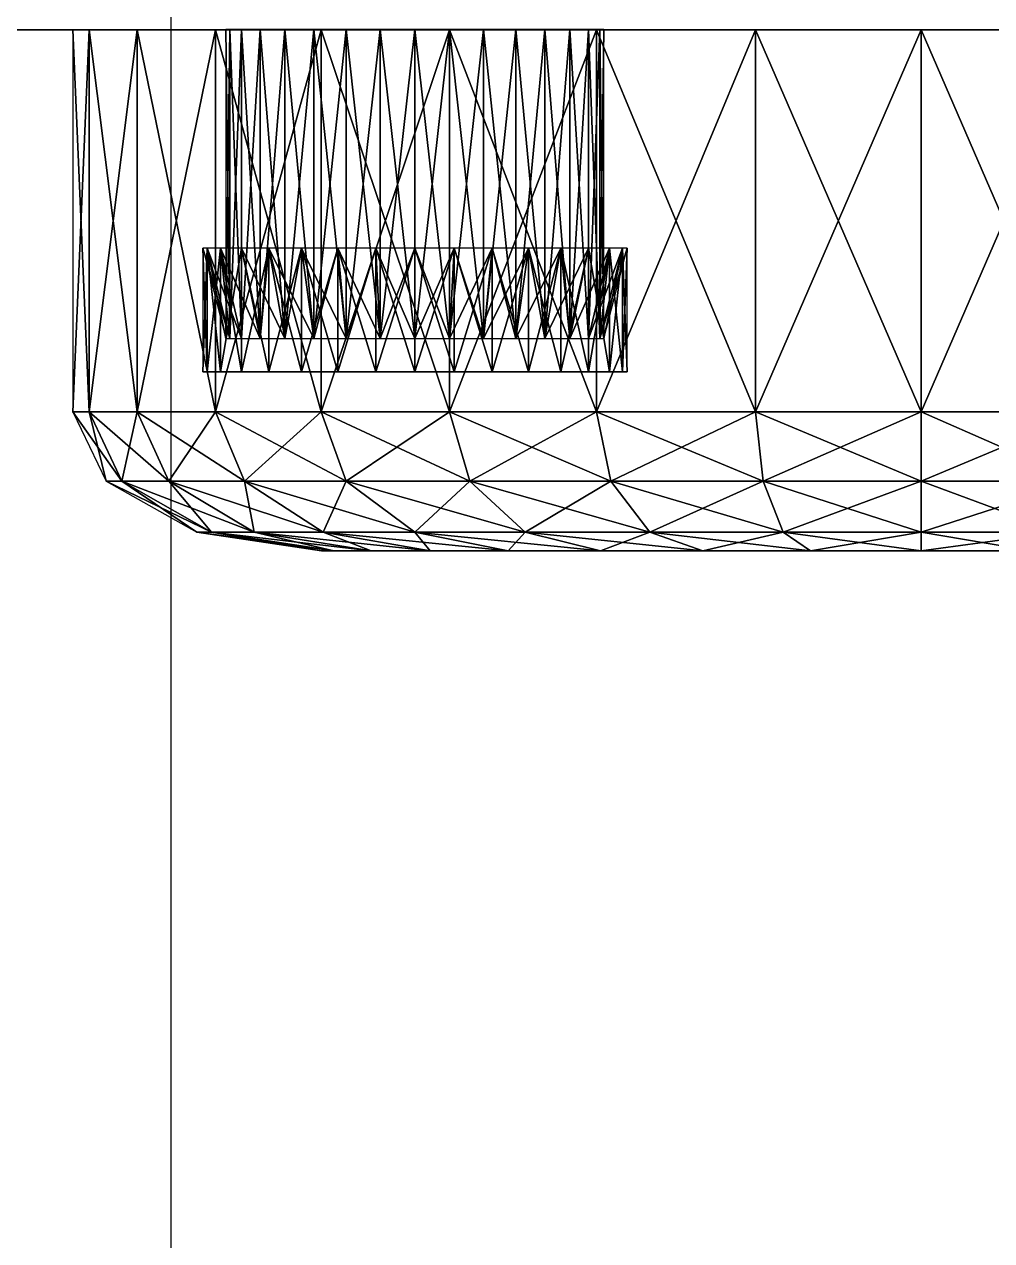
# Model space of a CAD drawing. Units: millimetres at full size, sheet at 1:50. Extents: x -9750 to 9750, y -6680 to 6675.
# Drawn here: x 59.41 to 87.93, y 1999.27 to 2035.12 of the extents above; entities that cross this region are included whole.
import ezdxf

# ---------------------------------------------------------------- set-up
doc = ezdxf.new("R2010")
doc.units = ezdxf.units.MM
doc.header["$LTSCALE"] = 50
doc.layers.add('0-9_部品実装', color=7, linetype='Continuous')
doc.layers.add('0-A_汎用オブジェクト（実装）', color=4, linetype='Continuous')

msp = doc.modelspace()

# ---------------------------------------------------------------- wipeouts: each hides what was drawn before it
msp.add_wipeout([(-3365.77, 3792.05), (-3365.77, -1764.95), (296.23, -1764.95), (296.23, -1764.95)])

# ---------------------------------------------------------------- next in the draw order: wipeouts: each hides what was drawn before it
msp.add_wipeout([(-3365.77, 3792.05), (296.23, -1764.95), (296.23, 3792.05), (296.23, 3792.05)])

# ---------------------------------------------------------------- next in the draw order: wipeouts: each hides what was drawn before it
msp.add_wipeout([(-291.9, 1994.83), (296.23, 1994.83), (296.23, 2039.03), (296.23, 2039.03)])

# ---------------------------------------------------------------- next in the draw order: wipeouts: each hides what was drawn before it
msp.add_wipeout([(-291.9, 1994.83), (296.23, 2039.03), (-301.16, 2039.03), (-301.16, 2039.03)])

# ---------------------------------------------------------------- next in the draw order: wipeouts: each hides what was drawn before it
msp.add_wipeout([(283.73, 2707.35), (-16.27, 2707.35), (-16.27, 907.35), (-16.27, 907.35)])

# ---------------------------------------------------------------- next in the draw order: wipeouts: each hides what was drawn before it
msp.add_wipeout([(283.73, 2707.35), (-16.27, 907.35), (283.73, 907.35), (283.73, 907.35)])

# ---------------------------------------------------------------- next in the draw order: linework, layer by layer
at = {"layer": '0-9_部品実装', "color": 4}
msp.add_lwpolyline([(63.73, 2674.35), (63.73, 1827.35), (33.73, 1827.35), (33.73, 2674.35)], dxfattribs=at)
at = {"layer": '0-A_汎用オブジェクト（実装）'}
for p, q in [((119, 2034.95), (9.99, 2034.95)), ((111.05, 2034.95), (9.99, 2034.95)), ((65.35, 2034.96), (70.92, 2034.96)), ((65.35, 2034.96), (67.09, 2034.96)), ((65.35, 2034.96), (65.81, 2034.96)), ((65.35, 2034.96), (76.5, 2034.96)), ((65.81, 2034.96), (65.35, 2034.96)), ((67.09, 2034.96), (65.35, 2034.96)), ((76.5, 2034.96), (65.35, 2034.96)), ((70.92, 2034.96), (65.35, 2034.96)), ((65.81, 2034.96), (67.09, 2034.96)), ((67.09, 2034.96), (65.81, 2034.96)), ((67.09, 2034.96), (68.9, 2034.96)), ((68.9, 2034.96), (67.09, 2034.96)), ((70.92, 2034.96), (67.09, 2034.96)), ((68.9, 2034.96), (70.92, 2034.96)), ((70.92, 2034.96), (68.9, 2034.96)), ((70.92, 2034.96), (72.95, 2034.96)), ((70.92, 2034.96), (76.5, 2034.96)), ((74.76, 2034.96), (70.92, 2034.96)), ((76.5, 2034.96), (70.92, 2034.96)), ((72.95, 2034.96), (70.92, 2034.96)), ((72.95, 2034.96), (74.76, 2034.96)), ((74.76, 2034.96), (72.95, 2034.96)), ((74.76, 2034.96), (76.04, 2034.96)), ((74.76, 2034.96), (76.5, 2034.96)), ((76.04, 2034.96), (74.76, 2034.96)), ((76.5, 2034.96), (74.76, 2034.96)), ((76.04, 2034.96), (76.5, 2034.96)), ((76.5, 2034.96), (76.04, 2034.96)), ((65.19, 2024.87), (64.67, 2024.87)), ((65.19, 2024.87), (64.67, 2024.87)), ((64.67, 2024.87), (65.19, 2024.87)), ((66.62, 2024.87), (65.19, 2024.87)), ((68.65, 2024.87), (65.19, 2024.87)), ((76.66, 2024.87), (65.19, 2024.87)), ((68.65, 2024.87), (65.19, 2024.87)), ((65.19, 2024.87), (66.62, 2024.87)), ((65.19, 2024.87), (73.2, 2024.87)), ((65.19, 2024.87), (76.66, 2024.87)), ((65.19, 2024.87), (68.65, 2024.87)), ((68.65, 2024.87), (66.62, 2024.87)), ((66.62, 2024.87), (68.65, 2024.87)), ((70.92, 2024.87), (68.65, 2024.87)), ((73.2, 2024.87), (68.65, 2024.87)), ((76.66, 2024.87), (68.65, 2024.87)), ((68.65, 2024.87), (73.2, 2024.87)), ((73.2, 2024.87), (70.92, 2024.87)), ((75.23, 2024.87), (73.2, 2024.87)), ((76.66, 2024.87), (73.2, 2024.87)), ((73.2, 2024.87), (76.66, 2024.87)), ((73.2, 2024.87), (76.66, 2024.87)), ((73.2, 2024.87), (75.23, 2024.87)), ((76.66, 2024.87), (75.23, 2024.87)), ((75.23, 2024.87), (76.66, 2024.87)), ((77.18, 2024.87), (76.66, 2024.87)), ((76.66, 2024.87), (77.18, 2024.87)), ((76.66, 2024.87), (77.18, 2024.87)), ((69.64, 2019.6), (68.17, 2019.6)), ((73.68, 2019.6), (69.64, 2019.6)), ((79.41, 2019.6), (69.64, 2019.6)), ((79.41, 2019.6), (69.64, 2019.6)), ((102.06, 2019.6), (69.64, 2019.6)), ((69.64, 2019.6), (73.68, 2019.6)), ((69.64, 2019.6), (102.06, 2019.6)), ((69.64, 2019.6), (92.28, 2019.6)), ((69.64, 2019.6), (79.41, 2019.6)), ((79.41, 2019.6), (73.68, 2019.6)), ((73.68, 2019.6), (79.41, 2019.6)), ((85.85, 2019.6), (79.41, 2019.6)), ((92.28, 2019.6), (79.41, 2019.6)), ((102.06, 2019.6), (79.41, 2019.6)), ((79.41, 2019.6), (92.28, 2019.6)), ((79.41, 2019.6), (85.85, 2019.6)), ((92.28, 2019.6), (85.85, 2019.6)), ((85.85, 2019.6), (92.28, 2019.6))]:
    msp.add_line(p, q, dxfattribs=at)
for points in [[(119, 2034.95), (9.99, 2259.6), (9.99, 2034.95)], [(9.99, 2034.95), (111.05, 2034.95), (111.7, 2042.82)], [(60.84, 2034.95), (60.84, 2023.7), (61.32, 2023.7)], [(60.84, 2034.95), (61.32, 2023.7), (61.32, 2034.95)], [(61.32, 2034.95), (60.84, 2023.7), (61.32, 2023.7)], [(61.32, 2034.95), (60.84, 2034.95), (60.84, 2023.7)], [(61.32, 2034.95), (61.32, 2023.7), (62.74, 2023.7)], [(61.32, 2034.95), (62.74, 2023.7), (62.74, 2034.95)], [(62.74, 2034.95), (61.32, 2023.7), (62.74, 2023.7)], [(62.74, 2034.95), (61.32, 2034.95), (61.32, 2023.7)], [(62.74, 2034.95), (65.05, 2023.7), (65.05, 2034.95)], [(62.74, 2034.95), (62.74, 2023.7), (65.05, 2023.7)], [(65.05, 2034.95), (62.74, 2023.7), (65.05, 2023.7)], [(65.05, 2034.95), (62.74, 2034.95), (62.74, 2023.7)], [(65.05, 2034.95), (68.16, 2023.7), (68.16, 2034.95), (65.05, 2034.95), (65.05, 2023.7), (68.16, 2023.7)], [(68.16, 2034.95), (65.05, 2023.7), (68.16, 2023.7)], [(68.16, 2034.95), (65.05, 2034.95), (65.05, 2023.7)], [(65.35, 2034.96), (65.35, 2025.86), (65.47, 2025.86)], [(65.35, 2034.96), (65.47, 2025.86), (65.47, 2034.96)], [(65.47, 2034.96), (65.35, 2025.86), (65.47, 2025.86)], [(65.47, 2034.96), (65.35, 2034.96), (65.35, 2025.86)], [(65.47, 2034.96), (65.47, 2025.86), (65.81, 2025.86)], [(65.47, 2034.96), (65.81, 2025.86), (65.81, 2034.96)], [(65.81, 2034.96), (65.47, 2034.96), (65.47, 2025.86)], [(65.81, 2034.96), (65.47, 2025.86), (65.81, 2025.86)], [(65.81, 2034.96), (66.36, 2025.86), (66.36, 2034.96), (65.81, 2034.96), (65.81, 2025.86), (66.36, 2025.86)], [(66.36, 2034.96), (65.81, 2034.96), (65.81, 2025.86), (66.36, 2034.96), (65.81, 2025.86), (66.36, 2025.86)], [(66.36, 2034.96), (67.09, 2025.86), (67.09, 2034.96)], [(66.36, 2034.96), (66.36, 2025.86), (67.09, 2025.86)], [(67.09, 2034.96), (66.36, 2025.86), (67.09, 2025.86)], [(67.09, 2034.96), (66.36, 2034.96), (66.36, 2025.86)], [(67.09, 2034.96), (67.09, 2025.86), (67.95, 2025.86), (67.09, 2034.96), (67.95, 2025.86), (67.95, 2034.96)], [(67.95, 2034.96), (67.09, 2025.86), (67.95, 2025.86)], [(67.95, 2034.96), (67.09, 2034.96), (67.09, 2025.86)], [(67.95, 2034.96), (67.95, 2025.86), (68.9, 2025.86)], [(67.95, 2034.96), (68.9, 2025.86), (68.9, 2034.96)], [(68.9, 2034.96), (67.95, 2025.86), (68.9, 2025.86)], [(68.9, 2034.96), (67.95, 2034.96), (67.95, 2025.86)], [(68.16, 2034.95), (68.16, 2023.7), (71.95, 2023.7)], [(68.16, 2034.95), (71.95, 2023.7), (71.95, 2034.95)], [(71.95, 2034.95), (68.16, 2034.95), (68.16, 2023.7)], [(71.95, 2034.95), (68.16, 2023.7), (71.95, 2023.7)], [(68.9, 2034.96), (69.9, 2025.86), (69.9, 2034.96), (68.9, 2034.96), (68.9, 2025.86), (69.9, 2025.86)], [(69.9, 2034.96), (68.9, 2025.86), (69.9, 2025.86)], [(69.9, 2034.96), (68.9, 2034.96), (68.9, 2025.86)], [(69.9, 2034.96), (69.9, 2025.86), (70.92, 2025.86)], [(69.9, 2034.96), (70.92, 2025.86), (70.92, 2034.96)], [(70.92, 2034.96), (69.9, 2025.86), (70.92, 2025.86)], [(70.92, 2034.96), (69.9, 2034.96), (69.9, 2025.86)], [(70.92, 2034.96), (70.92, 2025.86), (71.95, 2025.86)], [(70.92, 2034.96), (71.95, 2025.86), (71.95, 2034.96)], [(71.95, 2034.96), (70.92, 2025.86), (71.95, 2025.86)], [(71.95, 2034.96), (70.92, 2034.96), (70.92, 2025.86)], [(71.95, 2034.96), (72.95, 2025.86), (72.95, 2034.96)], [(71.95, 2034.96), (71.95, 2025.86), (72.95, 2025.86)], [(72.95, 2034.96), (71.95, 2034.96), (71.95, 2025.86)], [(72.95, 2034.96), (71.95, 2025.86), (72.95, 2025.86)], [(71.95, 2034.95), (76.28, 2023.7), (76.28, 2034.95), (71.95, 2034.95), (71.95, 2023.7), (76.28, 2023.7)], [(76.28, 2034.95), (71.95, 2023.7), (76.28, 2023.7)], [(76.28, 2034.95), (71.95, 2034.95), (71.95, 2023.7)], [(72.95, 2034.96), (72.95, 2025.86), (73.9, 2025.86), (72.95, 2034.96), (73.9, 2025.86), (73.9, 2034.96)], [(73.9, 2034.96), (72.95, 2025.86), (73.9, 2025.86)], [(73.9, 2034.96), (72.95, 2034.96), (72.95, 2025.86)], [(73.9, 2034.96), (74.76, 2025.86), (74.76, 2034.96), (73.9, 2034.96), (73.9, 2025.86), (74.76, 2025.86)], [(74.76, 2034.96), (73.9, 2025.86), (74.76, 2025.86)], [(74.76, 2034.96), (73.9, 2034.96), (73.9, 2025.86)], [(74.76, 2034.96), (75.49, 2025.86), (75.49, 2034.96), (74.76, 2034.96), (74.76, 2025.86), (75.49, 2025.86)], [(75.49, 2034.96), (74.76, 2025.86), (75.49, 2025.86)], [(75.49, 2034.96), (74.76, 2034.96), (74.76, 2025.86)], [(75.49, 2034.96), (76.04, 2025.86), (76.04, 2034.96)], [(75.49, 2034.96), (75.49, 2025.86), (76.04, 2025.86)], [(76.04, 2034.96), (75.49, 2034.96), (75.49, 2025.86), (76.04, 2034.96), (75.49, 2025.86), (76.04, 2025.86)], [(76.04, 2034.96), (76.38, 2025.86), (76.38, 2034.96), (76.04, 2034.96), (76.04, 2025.86), (76.38, 2025.86)], [(76.38, 2034.96), (76.04, 2025.86), (76.38, 2025.86)], [(76.38, 2034.96), (76.04, 2034.96), (76.04, 2025.86)], [(76.28, 2034.95), (76.28, 2023.7), (80.97, 2023.7), (76.28, 2034.95), (80.97, 2023.7), (80.97, 2034.95)], [(80.97, 2034.95), (76.28, 2023.7), (80.97, 2023.7)], [(80.97, 2034.95), (76.28, 2034.95), (76.28, 2023.7)], [(76.38, 2034.96), (76.38, 2025.86), (76.5, 2025.86)], [(76.38, 2034.96), (76.5, 2025.86), (76.5, 2034.96)], [(76.5, 2034.96), (76.38, 2025.86), (76.5, 2025.86)], [(76.5, 2034.96), (76.38, 2034.96), (76.38, 2025.86)], [(80.97, 2034.95), (85.85, 2023.7), (85.85, 2034.95), (80.97, 2034.95), (80.97, 2023.7), (85.85, 2023.7)], [(85.85, 2034.95), (80.97, 2034.95), (80.97, 2023.7)], [(85.85, 2034.95), (80.97, 2023.7), (85.85, 2023.7)], [(85.85, 2034.95), (90.73, 2023.7), (90.73, 2034.95)], [(85.85, 2034.95), (85.85, 2023.7), (90.73, 2023.7)], [(90.73, 2034.95), (85.85, 2023.7), (90.73, 2023.7)], [(90.73, 2034.95), (85.85, 2034.95), (85.85, 2023.7)], [(64.8, 2028.52), (64.67, 2028.52), (65.35, 2025.86)], [(64.67, 2028.52), (64.67, 2024.87), (64.8, 2024.87)], [(64.67, 2028.52), (64.8, 2024.87), (64.8, 2028.52)], [(64.67, 2028.52), (65.35, 2025.86), (65.47, 2025.86)], [(64.8, 2028.52), (64.67, 2028.52), (64.67, 2024.87)], [(64.8, 2028.52), (64.67, 2024.87), (64.8, 2024.87)], [(64.67, 2028.52), (65.47, 2025.86), (64.8, 2028.52)], [(64.8, 2028.52), (65.19, 2024.87), (65.19, 2028.52)], [(64.8, 2028.52), (64.8, 2024.87), (65.19, 2024.87)], [(65.19, 2028.52), (64.8, 2028.52), (65.47, 2025.86), (65.19, 2028.52), (65.47, 2025.86), (65.81, 2025.86)], [(64.8, 2028.52), (65.35, 2025.86), (65.47, 2025.86)], [(64.8, 2028.52), (65.47, 2025.86), (65.81, 2025.86)], [(64.8, 2028.52), (65.81, 2025.86), (65.19, 2028.52)], [(65.19, 2028.52), (64.8, 2024.87), (65.19, 2024.87)], [(65.19, 2028.52), (64.8, 2028.52), (64.8, 2024.87)], [(65.19, 2028.52), (65.19, 2024.87), (65.81, 2024.87)], [(65.19, 2028.52), (65.81, 2024.87), (65.81, 2028.52)], [(65.81, 2028.52), (65.19, 2028.52), (65.81, 2025.86)], [(65.19, 2028.52), (65.81, 2025.86), (66.36, 2025.86)], [(65.81, 2028.52), (65.19, 2024.87), (65.81, 2024.87)], [(65.19, 2028.52), (66.36, 2025.86), (65.81, 2028.52)], [(65.81, 2028.52), (65.19, 2028.52), (65.19, 2024.87)], [(65.81, 2028.52), (65.81, 2024.87), (66.62, 2024.87)], [(65.81, 2028.52), (66.62, 2024.87), (66.62, 2028.52)], [(66.62, 2028.52), (66.36, 2025.86), (67.09, 2025.86), (66.62, 2028.52), (65.81, 2028.52), (66.36, 2025.86)], [(65.81, 2028.52), (65.81, 2025.86), (66.36, 2025.86)], [(65.81, 2028.52), (66.36, 2025.86), (67.09, 2025.86)], [(65.81, 2028.52), (67.09, 2025.86), (66.62, 2028.52)], [(66.62, 2028.52), (65.81, 2028.52), (65.81, 2024.87), (66.62, 2028.52), (65.81, 2024.87), (66.62, 2024.87)], [(66.62, 2028.52), (66.62, 2024.87), (67.58, 2024.87)], [(66.62, 2028.52), (67.58, 2024.87), (67.58, 2028.52)], [(67.58, 2028.52), (66.62, 2028.52), (67.09, 2025.86)], [(66.62, 2028.52), (67.09, 2025.86), (67.95, 2025.86)], [(66.62, 2028.52), (67.95, 2025.86), (67.58, 2028.52)], [(67.58, 2028.52), (66.62, 2028.52), (66.62, 2024.87)], [(67.58, 2028.52), (66.62, 2024.87), (67.58, 2024.87)], [(67.58, 2028.52), (67.09, 2025.86), (67.95, 2025.86)], [(67.58, 2028.52), (68.65, 2024.87), (68.65, 2028.52)], [(67.58, 2028.52), (67.58, 2024.87), (68.65, 2024.87)], [(68.65, 2028.52), (67.58, 2028.52), (67.95, 2025.86)], [(67.58, 2028.52), (67.95, 2025.86), (68.9, 2025.86)], [(68.65, 2028.52), (67.58, 2024.87), (68.65, 2024.87)], [(68.65, 2028.52), (67.58, 2028.52), (67.58, 2024.87)], [(67.58, 2028.52), (68.9, 2025.86), (68.65, 2028.52)], [(68.65, 2028.52), (67.95, 2025.86), (68.9, 2025.86)], [(68.65, 2028.52), (69.77, 2024.87), (69.77, 2028.52)], [(68.65, 2028.52), (68.65, 2024.87), (69.77, 2024.87)], [(69.77, 2028.52), (68.65, 2028.52), (68.9, 2025.86)], [(68.65, 2028.52), (68.9, 2025.86), (69.9, 2025.86)], [(68.65, 2028.52), (69.9, 2025.86), (69.77, 2028.52)], [(69.77, 2028.52), (68.65, 2024.87), (69.77, 2024.87)], [(69.77, 2028.52), (68.65, 2028.52), (68.65, 2024.87)], [(69.77, 2028.52), (68.9, 2025.86), (69.9, 2025.86)], [(69.77, 2028.52), (70.92, 2024.87), (70.92, 2028.52)], [(69.77, 2028.52), (69.77, 2024.87), (70.92, 2024.87)], [(70.92, 2028.52), (69.77, 2028.52), (69.9, 2025.86)], [(69.77, 2028.52), (69.9, 2025.86), (70.92, 2025.86)], [(70.92, 2028.52), (71.95, 2025.86), (72.08, 2028.52), (70.92, 2028.52), (69.77, 2028.52), (69.77, 2024.87)], [(70.92, 2028.52), (69.77, 2024.87), (70.92, 2024.87)], [(69.77, 2028.52), (70.92, 2025.86), (70.92, 2028.52)], [(70.92, 2028.52), (69.9, 2025.86), (70.92, 2025.86)], [(70.92, 2028.52), (70.92, 2024.87), (72.08, 2024.87), (70.92, 2028.52), (72.08, 2024.87), (72.08, 2028.52)], [(72.08, 2028.52), (70.92, 2028.52), (70.92, 2025.86), (72.08, 2028.52), (70.92, 2025.86), (71.95, 2025.86)], [(72.08, 2028.52), (70.92, 2028.52), (70.92, 2024.87)], [(70.92, 2028.52), (70.92, 2025.86), (71.95, 2025.86)], [(72.08, 2028.52), (70.92, 2024.87), (72.08, 2024.87)], [(73.2, 2028.52), (72.08, 2028.52), (71.95, 2025.86)], [(73.2, 2028.52), (71.95, 2025.86), (72.95, 2025.86)], [(72.08, 2028.52), (71.95, 2025.86), (72.95, 2025.86)], [(72.08, 2028.52), (73.2, 2024.87), (73.2, 2028.52)], [(72.08, 2028.52), (72.08, 2024.87), (73.2, 2024.87)], [(72.08, 2028.52), (72.95, 2025.86), (73.2, 2028.52)], [(73.2, 2028.52), (72.08, 2024.87), (73.2, 2024.87)], [(73.2, 2028.52), (72.08, 2028.52), (72.08, 2024.87)], [(74.27, 2028.52), (73.2, 2028.52), (72.95, 2025.86)], [(74.27, 2028.52), (72.95, 2025.86), (73.9, 2025.86)], [(73.2, 2028.52), (72.95, 2025.86), (73.9, 2025.86)], [(73.2, 2028.52), (74.27, 2024.87), (74.27, 2028.52)], [(73.2, 2028.52), (73.2, 2024.87), (74.27, 2024.87)], [(74.27, 2028.52), (73.2, 2024.87), (74.27, 2024.87)], [(73.2, 2028.52), (73.9, 2025.86), (74.27, 2028.52)], [(74.27, 2028.52), (73.2, 2028.52), (73.2, 2024.87)], [(75.23, 2028.52), (74.27, 2028.52), (73.9, 2025.86)], [(75.23, 2028.52), (73.9, 2025.86), (74.76, 2025.86)], [(74.27, 2028.52), (73.9, 2025.86), (74.76, 2025.86)], [(74.27, 2028.52), (74.27, 2024.87), (75.23, 2024.87), (74.27, 2028.52), (75.23, 2024.87), (75.23, 2028.52)], [(74.27, 2028.52), (74.76, 2025.86), (75.23, 2028.52)], [(75.23, 2028.52), (74.27, 2028.52), (74.27, 2024.87)], [(75.23, 2028.52), (74.27, 2024.87), (75.23, 2024.87)], [(76.04, 2028.52), (75.23, 2028.52), (74.76, 2025.86)], [(76.04, 2028.52), (74.76, 2025.86), (75.49, 2025.86)], [(75.23, 2028.52), (74.76, 2025.86), (75.49, 2025.86), (75.23, 2028.52), (75.49, 2025.86), (76.04, 2028.52)], [(75.23, 2028.52), (76.04, 2024.87), (76.04, 2028.52)], [(75.23, 2028.52), (75.23, 2024.87), (76.04, 2024.87)], [(76.04, 2028.52), (75.23, 2028.52), (75.23, 2024.87)], [(76.04, 2028.52), (75.23, 2024.87), (76.04, 2024.87)], [(76.66, 2028.52), (76.04, 2028.52), (75.49, 2025.86)], [(76.66, 2028.52), (75.49, 2025.86), (76.04, 2025.86)], [(76.04, 2028.52), (75.49, 2025.86), (76.04, 2025.86)], [(76.04, 2028.52), (76.66, 2024.87), (76.66, 2028.52)], [(76.04, 2028.52), (76.04, 2024.87), (76.66, 2024.87)], [(77.05, 2028.52), (76.66, 2028.52), (76.04, 2025.86)], [(77.05, 2028.52), (76.04, 2025.86), (76.38, 2025.86)], [(76.66, 2028.52), (76.38, 2025.86), (77.05, 2028.52), (76.66, 2028.52), (76.04, 2025.86), (76.38, 2025.86)], [(76.66, 2028.52), (76.04, 2024.87), (76.66, 2024.87)], [(76.04, 2028.52), (76.04, 2025.86), (76.66, 2028.52)], [(76.66, 2028.52), (76.04, 2028.52), (76.04, 2024.87)], [(77.18, 2028.52), (76.38, 2025.86), (76.5, 2025.86)], [(77.18, 2028.52), (77.05, 2028.52), (76.38, 2025.86)], [(77.05, 2028.52), (76.38, 2025.86), (76.5, 2025.86)], [(77.05, 2028.52), (76.5, 2025.86), (77.18, 2028.52)], [(76.66, 2028.52), (76.66, 2024.87), (77.05, 2024.87), (76.66, 2028.52), (77.05, 2024.87), (77.05, 2028.52)], [(77.05, 2028.52), (76.66, 2024.87), (77.05, 2024.87)], [(77.05, 2028.52), (76.66, 2028.52), (76.66, 2024.87)], [(77.05, 2028.52), (77.05, 2024.87), (77.18, 2024.87)], [(77.05, 2028.52), (77.18, 2024.87), (77.18, 2028.52)], [(77.18, 2028.52), (77.05, 2028.52), (77.05, 2024.87)], [(77.18, 2028.52), (77.05, 2024.87), (77.18, 2024.87)], [(60.84, 2023.7), (62.29, 2021.65), (61.32, 2023.7)], [(60.84, 2023.7), (61.82, 2021.65), (62.29, 2021.65)], [(61.32, 2023.7), (60.84, 2023.7), (61.82, 2021.65)], [(61.32, 2023.7), (63.67, 2021.65), (62.74, 2023.7)], [(61.32, 2023.7), (62.29, 2021.65), (63.67, 2021.65)], [(61.32, 2023.7), (61.82, 2021.65), (62.29, 2021.65)], [(62.74, 2023.7), (61.32, 2023.7), (62.29, 2021.65)], [(62.74, 2023.7), (62.29, 2021.65), (63.67, 2021.65)], [(62.74, 2023.7), (65.9, 2021.65), (65.05, 2023.7)], [(62.74, 2023.7), (63.67, 2021.65), (65.9, 2021.65)], [(65.05, 2023.7), (62.74, 2023.7), (63.67, 2021.65)], [(65.05, 2023.7), (63.67, 2021.65), (65.9, 2021.65)], [(65.05, 2023.7), (68.9, 2021.65), (68.16, 2023.7)], [(65.05, 2023.7), (65.9, 2021.65), (68.9, 2021.65)], [(68.16, 2023.7), (65.9, 2021.65), (68.9, 2021.65), (68.16, 2023.7), (65.05, 2023.7), (65.9, 2021.65)], [(68.16, 2023.7), (72.55, 2021.65), (71.95, 2023.7)], [(68.16, 2023.7), (68.9, 2021.65), (72.55, 2021.65)], [(71.95, 2023.7), (68.16, 2023.7), (68.9, 2021.65)], [(71.95, 2023.7), (68.9, 2021.65), (72.55, 2021.65)], [(71.95, 2023.7), (76.7, 2021.65), (76.28, 2023.7)], [(71.95, 2023.7), (72.55, 2021.65), (76.7, 2021.65)], [(76.28, 2023.7), (71.95, 2023.7), (72.55, 2021.65)], [(76.28, 2023.7), (72.55, 2021.65), (76.7, 2021.65)], [(76.28, 2023.7), (81.19, 2021.65), (80.97, 2023.7)], [(76.28, 2023.7), (76.7, 2021.65), (81.19, 2021.65)], [(80.97, 2023.7), (76.28, 2023.7), (76.7, 2021.65)], [(80.97, 2023.7), (76.7, 2021.65), (81.19, 2021.65)], [(80.97, 2023.7), (85.85, 2021.65), (85.85, 2023.7)], [(80.97, 2023.7), (81.19, 2021.65), (85.85, 2021.65)], [(85.85, 2023.7), (80.97, 2023.7), (81.19, 2021.65)], [(85.85, 2023.7), (81.19, 2021.65), (85.85, 2021.65)], [(85.85, 2023.7), (85.85, 2021.65), (90.51, 2021.65)], [(85.85, 2023.7), (90.51, 2021.65), (90.73, 2023.7)], [(90.73, 2023.7), (85.85, 2021.65), (90.51, 2021.65)], [(90.73, 2023.7), (85.85, 2023.7), (85.85, 2021.65)], [(61.82, 2021.65), (64.93, 2020.15), (62.29, 2021.65)], [(61.82, 2021.65), (64.5, 2020.15), (64.93, 2020.15)], [(62.29, 2021.65), (61.82, 2021.65), (64.5, 2020.15)], [(62.29, 2021.65), (66.19, 2020.15), (63.67, 2021.65)], [(62.29, 2021.65), (64.93, 2020.15), (66.19, 2020.15)], [(62.29, 2021.65), (64.5, 2020.15), (64.93, 2020.15)], [(63.67, 2021.65), (62.29, 2021.65), (64.93, 2020.15)], [(63.67, 2021.65), (68.22, 2020.15), (65.9, 2021.65)], [(63.67, 2021.65), (66.19, 2020.15), (68.22, 2020.15)], [(63.67, 2021.65), (64.93, 2020.15), (66.19, 2020.15)], [(65.9, 2021.65), (66.19, 2020.15), (68.22, 2020.15), (65.9, 2021.65), (63.67, 2021.65), (66.19, 2020.15)], [(65.9, 2021.65), (70.92, 2020.15), (68.9, 2021.65)], [(65.9, 2021.65), (68.22, 2020.15), (70.92, 2020.15)], [(68.9, 2021.65), (65.9, 2021.65), (68.22, 2020.15), (68.9, 2021.65), (68.22, 2020.15), (70.92, 2020.15)], [(68.9, 2021.65), (74.18, 2020.15), (72.55, 2021.65)], [(68.9, 2021.65), (70.92, 2020.15), (74.18, 2020.15)], [(72.55, 2021.65), (68.9, 2021.65), (70.92, 2020.15)], [(72.55, 2021.65), (70.92, 2020.15), (74.18, 2020.15)], [(72.55, 2021.65), (77.85, 2020.15), (76.7, 2021.65)], [(72.55, 2021.65), (74.18, 2020.15), (77.85, 2020.15)], [(76.7, 2021.65), (74.18, 2020.15), (77.85, 2020.15), (76.7, 2021.65), (72.55, 2021.65), (74.18, 2020.15)], [(76.7, 2021.65), (81.78, 2020.15), (81.19, 2021.65)], [(76.7, 2021.65), (77.85, 2020.15), (81.78, 2020.15)], [(81.19, 2021.65), (76.7, 2021.65), (77.85, 2020.15)], [(81.19, 2021.65), (77.85, 2020.15), (81.78, 2020.15)], [(81.19, 2021.65), (85.85, 2020.15), (85.85, 2021.65)], [(81.19, 2021.65), (81.78, 2020.15), (85.85, 2020.15)], [(85.85, 2021.65), (81.19, 2021.65), (81.78, 2020.15)], [(85.85, 2021.65), (81.78, 2020.15), (85.85, 2020.15)], [(85.85, 2021.65), (89.91, 2020.15), (90.51, 2021.65), (85.85, 2021.65), (85.85, 2020.15), (89.91, 2020.15)], [(90.51, 2021.65), (85.85, 2020.15), (89.91, 2020.15)], [(90.51, 2021.65), (85.85, 2021.65), (85.85, 2020.15)], [(64.5, 2020.15), (68.17, 2019.6), (68.54, 2019.6)], [(64.5, 2020.15), (68.54, 2019.6), (64.93, 2020.15)], [(64.93, 2020.15), (64.5, 2020.15), (68.17, 2019.6)], [(64.93, 2020.15), (69.64, 2019.6), (66.19, 2020.15)], [(64.93, 2020.15), (68.54, 2019.6), (69.64, 2019.6)], [(64.93, 2020.15), (68.17, 2019.6), (68.54, 2019.6)], [(66.19, 2020.15), (68.54, 2019.6), (69.64, 2019.6), (66.19, 2020.15), (64.93, 2020.15), (68.54, 2019.6)], [(66.19, 2020.15), (71.38, 2019.6), (68.22, 2020.15)], [(66.19, 2020.15), (69.64, 2019.6), (71.38, 2019.6)], [(68.22, 2020.15), (66.19, 2020.15), (69.64, 2019.6)], [(68.22, 2020.15), (73.68, 2019.6), (70.92, 2020.15)], [(68.22, 2020.15), (71.38, 2019.6), (73.68, 2019.6)], [(68.22, 2020.15), (69.64, 2019.6), (71.38, 2019.6)], [(70.92, 2020.15), (68.22, 2020.15), (71.38, 2019.6), (70.92, 2020.15), (71.38, 2019.6), (73.68, 2019.6)], [(70.92, 2020.15), (76.4, 2019.6), (74.18, 2020.15)], [(70.92, 2020.15), (73.68, 2019.6), (76.4, 2019.6)], [(74.18, 2020.15), (73.68, 2019.6), (76.4, 2019.6), (74.18, 2020.15), (70.92, 2020.15), (73.68, 2019.6)], [(74.18, 2020.15), (79.41, 2019.6), (77.85, 2020.15)], [(74.18, 2020.15), (76.4, 2019.6), (79.41, 2019.6)], [(77.85, 2020.15), (74.18, 2020.15), (76.4, 2019.6)], [(77.85, 2020.15), (76.4, 2019.6), (79.41, 2019.6)], [(77.85, 2020.15), (82.59, 2019.6), (81.78, 2020.15)], [(77.85, 2020.15), (79.41, 2019.6), (82.59, 2019.6)], [(81.78, 2020.15), (77.85, 2020.15), (79.41, 2019.6), (81.78, 2020.15), (79.41, 2019.6), (82.59, 2019.6)], [(81.78, 2020.15), (85.85, 2019.6), (85.85, 2020.15)], [(81.78, 2020.15), (82.59, 2019.6), (85.85, 2019.6)], [(85.85, 2020.15), (81.78, 2020.15), (82.59, 2019.6)], [(85.85, 2020.15), (82.59, 2019.6), (85.85, 2019.6)], [(85.85, 2020.15), (89.1, 2019.6), (89.91, 2020.15), (85.85, 2020.15), (85.85, 2019.6), (89.1, 2019.6)], [(89.91, 2020.15), (85.85, 2019.6), (89.1, 2019.6), (89.91, 2020.15), (85.85, 2020.15), (85.85, 2019.6)]]:
    msp.add_lwpolyline(points, close=True, dxfattribs=at)
for points in [[(9.99, 2034.95), (119, 2034.95), (9.99, 2034.95)], [(67.09, 2034.96), (70.92, 2034.96), (74.76, 2034.96)], [(68.65, 2024.87), (70.92, 2024.87), (73.2, 2024.87)], [(68.17, 2019.6), (69.64, 2019.6), (68.17, 2019.6)]]:
    msp.add_lwpolyline(points, dxfattribs=at)

doc.saveas('drawing.dxf')
